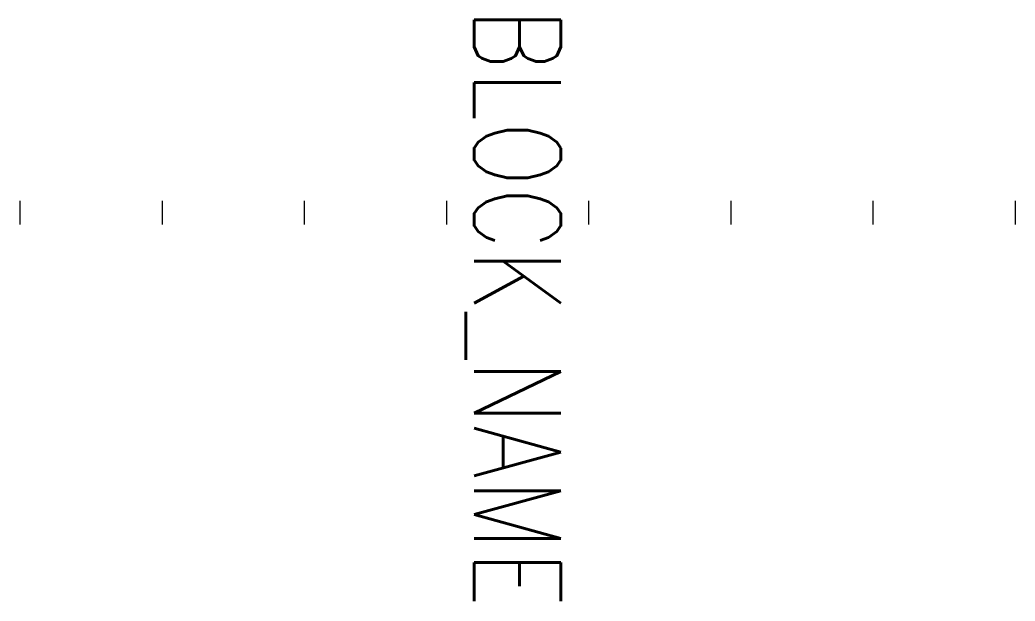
# Model space of a CAD drawing. Header units: inches. Extents: x -126 to 126, y -74 to 73.
import ezdxf
from ezdxf.enums import TextEntityAlignment as Align

# ---------------------------------------------------------------- set-up
doc = ezdxf.new("R2010")
doc.units = ezdxf.units.IN
doc.header["$LTSCALE"] = 0.5
doc.header["$MEASUREMENT"] = 0
doc.layers.get('Defpoints').update_dxf_attribs({"color": 27})
doc.layers.add('Rack-ID', color=80, linetype='Continuous')
doc.styles.get("Standard").update_dxf_attribs({"font": 'romans.shx', "width": 0.8})

msp = doc.modelspace()

# ---------------------------------------------------------------- linework, layer by layer
for p, q in [((-126, 27), (-126, 21)), ((-90, 27), (-90, 21)), ((-54, 27), (-54, 21)), ((-18, 27), (-18, 21)), ((18, 27), (18, 21)), ((54, 27), (54, 21)), ((90, 27), (90, 21)), ((126, 27), (126, 21))]:
    msp.add_line(p, q)
at = {"layer": 'Defpoints'}
msp.add_point((0, 0), dxfattribs=at)

# ---------------------------------------------------------------- texts
at = {"layer": 'Rack-ID', "width": 0.8}
msp.add_attdef('BLOCK_NAME', text='EFFECTIVENAME', height=22, rotation=270, dxfattribs=at).set_placement((0, 0), align=Align.MIDDLE_CENTER)

doc.saveas('drawing.dxf')
